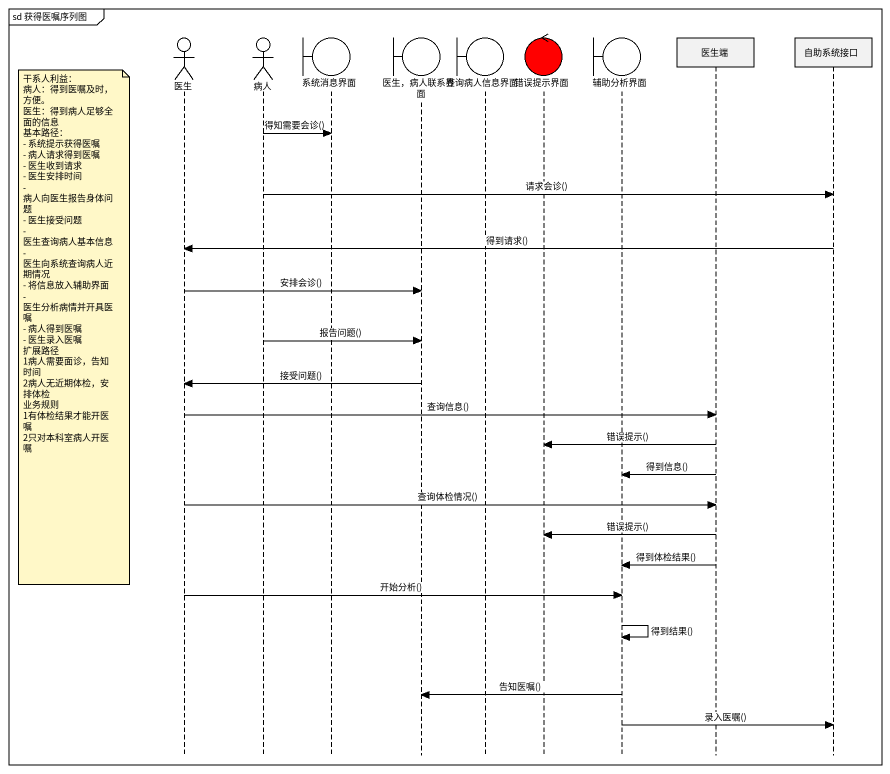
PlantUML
@startuml
mainframe sd 获得医嘱序列图
hide footbox
actor 医生
actor 病人
boundary 系统消息界面
boundary "医生，病人联系界面" as 医生_病人联系界面
boundary 查询病人信息界面
control 错误提示界面 #FF0000
boundary 辅助分析界面
participant 医生端
participant 自助系统接口

病人 -> 系统消息界面 : 得知需要会诊()
病人 -> 自助系统接口 : 请求会诊()
自助系统接口 -> 医生 : 得到请求()
医生 -> 医生_病人联系界面 : 安排会诊()
note left of 医生
  干系人利益：
  病人：得到医嘱及时，方便。
  医生：得到病人足够全面的信息
  基本路径：
  - 系统提示获得医嘱
  - 病人请求得到医嘱
  - 医生收到请求
  - 医生安排时间
  - 病人向医生报告身体问题
  - 医生接受问题
  - 医生查询病人基本信息
  - 医生向系统查询病人近期情况
  - 将信息放入辅助界面
  - 医生分析病情并开具医嘱
  - 病人得到医嘱
  - 医生录入医嘱
  扩展路径
  1病人需要面诊，告知时间
  2病人无近期体检，安排体检
  业务规则
  1有体检结果才能开医嘱
  2只对本科室病人开医嘱
end note
病人 -> 医生_病人联系界面 : 报告问题()
医生_病人联系界面 -> 医生 : 接受问题()
医生 -> 医生端 : 查询信息()
医生端 -> 错误提示界面 : 错误提示()
医生端 -> 辅助分析界面 : 得到信息()
医生 -> 医生端 : 查询体检情况()
医生端 -> 错误提示界面 : 错误提示()
医生端 -> 辅助分析界面 : 得到体检结果()
医生 -> 辅助分析界面 : 开始分析()
辅助分析界面 -> 辅助分析界面 : 得到结果()
辅助分析界面 -> 医生_病人联系界面 : 告知医嘱()
辅助分析界面 -> 自助系统接口 : 录入医嘱()
@enduml
